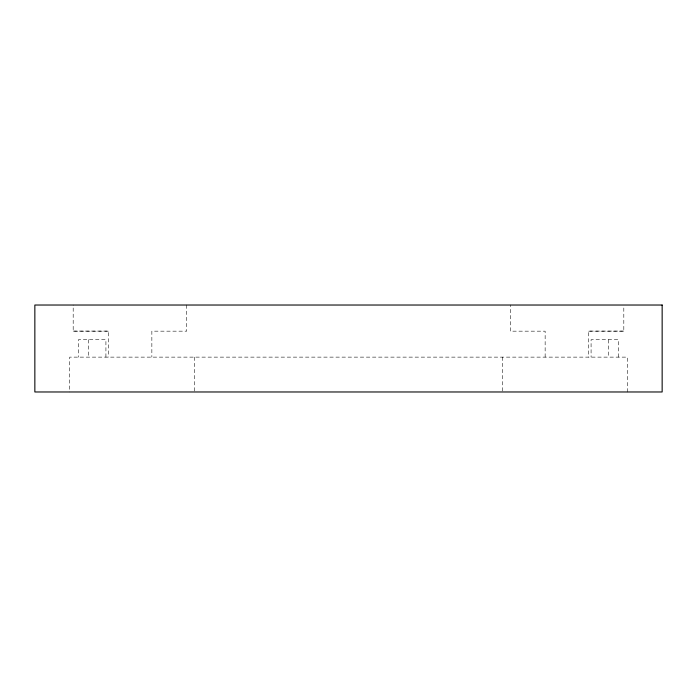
<?xml version="1.0" encoding="UTF-8"?>
<svg xmlns="http://www.w3.org/2000/svg" width="697" height="697" viewBox="0 0 697 697"><rect width="100%" height="100%" fill="white"/><g stroke="black" fill="none" stroke-linecap="round" stroke-linejoin="round"><path stroke-width="0.52" stroke-dasharray="3.48 2.61" d="M73.185 331.075L108.296 331.075L108.296 357.125M623.815 331.075L588.704 331.075L588.704 357.125M108.296 331.162L73.185 331.162L73.185 305.025M588.704 331.162L623.815 331.162L623.815 307.194M627.3 391.975L627.3 357.125L69.7 357.125L69.7 391.975M618.587 357.125L618.587 339.7L591.082 339.7L591.082 357.125M608.507 339.7L608.507 357.125M545.141 357.125L545.141 331.162L510.291 331.162L510.291 305.025M502.276 357.125L502.276 391.975M194.724 357.125L194.724 391.975M186.709 305.025L186.709 331.162L151.859 331.162L151.859 357.125M105.918 357.125L105.918 339.7L78.412 339.7L78.412 357.125M88.493 339.7L88.493 357.125"/><path stroke-width="1.05" d="M662.15 305.025L34.85 305.025L34.85 391.975L662.15 391.975L662.15 305.025"/></g></svg>
